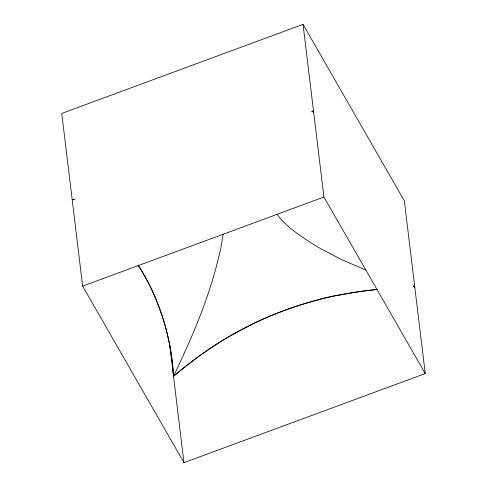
<?xml version="1.0" encoding="UTF-8"?>
<svg xmlns="http://www.w3.org/2000/svg" width="487" height="487" viewBox="0 0 487 487"><rect width="100%" height="100%" fill="white"/><g stroke="black" fill="none" stroke-linecap="round" stroke-linejoin="round"><path stroke-width="0.73" d="M223.131 234.198L220.696 249.143L215.741 268.891A157.228 47.945 -75.7 0 1 209.952 288.127C200.224 318.449 187.172 347.572 173.518 376.305C171.941 348.601 165.574 321.134 154.482 295.682A355.869 273.347 -42.1 0 0 138.625 265.957M161.599 314.115C168.301 334.192 172.355 355.163 173.518 376.305C192.694 359.923 213.355 345.246 235.379 332.944M173.518 376.305C198.86 354.664 226.826 335.969 257.051 321.858A355.863 332.767 12.4 0 1 312.764 301.289C333.905 295.426 355.577 291.573 377.401 289.448M311.85 111.791L313.482 110.695L313.567 112.187M311.741 111.852L313.482 110.695L313.543 111.925M303.03 24.35L61.752 113.434L82.65 286.131L183.97 462.65L425.248 373.566L404.35 200.869L303.03 24.35L323.928 197.046L425.248 373.566M82.65 286.131L323.928 197.046M336.785 295.506L359.509 291.579L377.334 289.442M74.334 199.463L72.198 199.78L74.395 199.463M365.548 269.975L340.888 259.291L319.162 247.804A157.228 92.493 27.8 0 1 302.196 236.974C292.949 230.497 283.69 223.57 277.091 214.274M413.274 285.954L414.802 287.22L413.189 285.863M169.458 342.745L183.97 462.65M138.095 265.141A354.865 272.58 -42.1 0 1 156.589 300.674M156.473 300.741A344.863 264.898 -42.1 0 1 161.453 314.194M235.471 333.09A344.863 322.132 12 0 1 251.085 324.92M251 324.768A354.865 331.836 12.4 0 1 319.332 299.542M319.265 299.335A344.869 322.479 12.4 0 1 336.73 295.299"/></g></svg>
